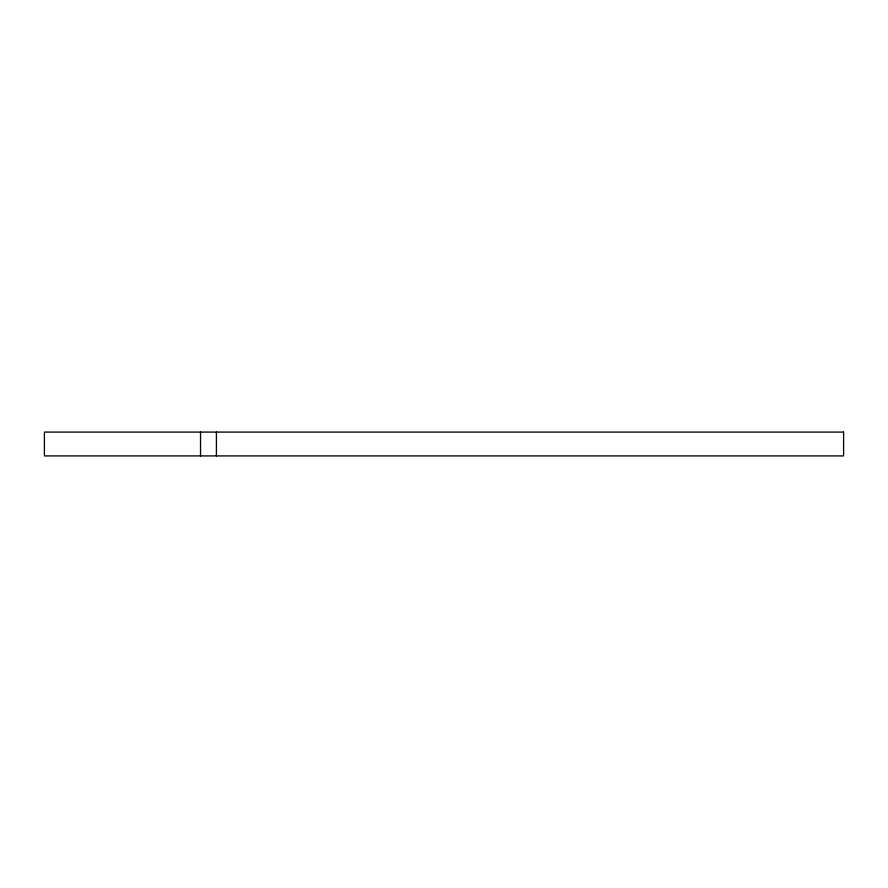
<?xml version="1.0" encoding="UTF-8"?>
<svg xmlns="http://www.w3.org/2000/svg" width="888" height="888" viewBox="0 0 888 888"><rect width="100%" height="100%" fill="white"/><g stroke="black" fill="none" stroke-linecap="round" stroke-linejoin="round"><path stroke-width="1.33" d="M216.417 432.09L216.417 455.91M200.533 432.09L200.533 455.91M843.6 432.09L44.4 432.09L44.4 455.91L843.6 455.91L843.6 432.09"/></g></svg>
